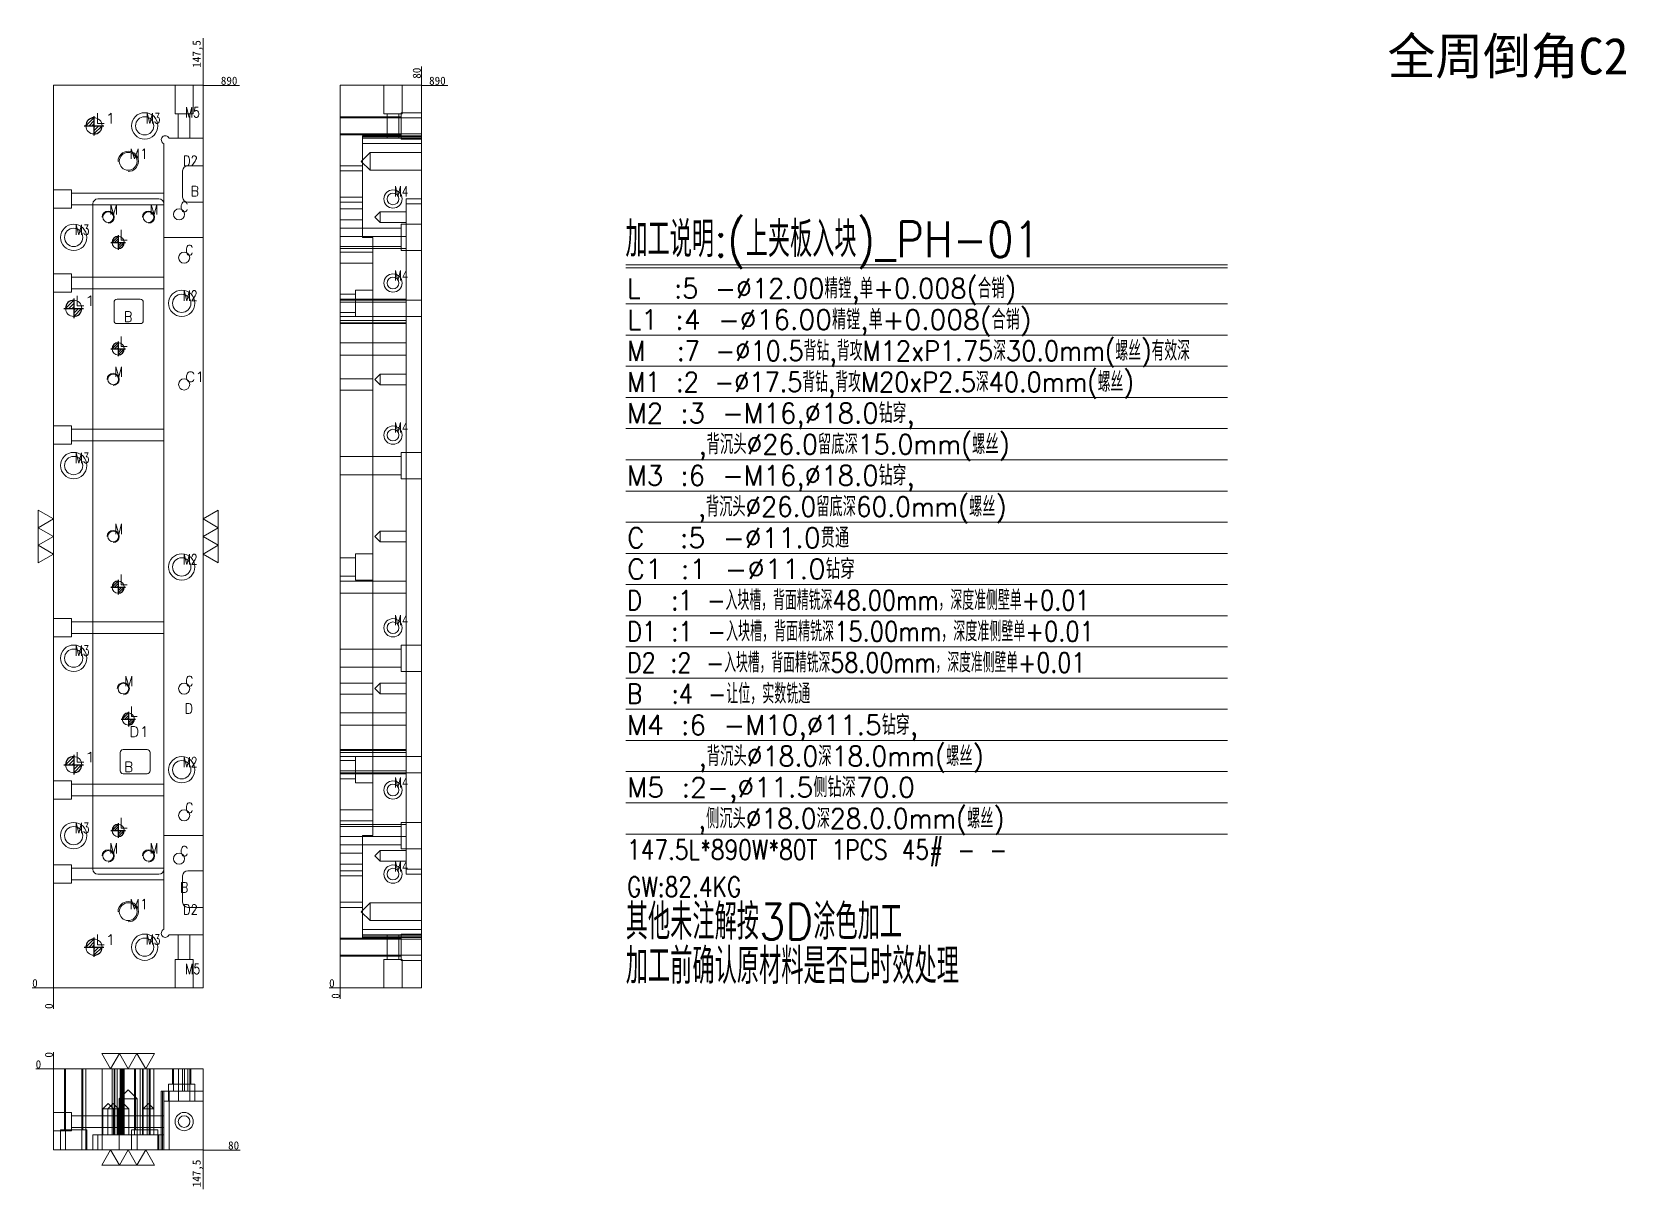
# Model space of a CAD drawing. Header units: millimetres. Extents: x 10804 to 12376, y 59972 to 61114.
import ezdxf
from ezdxf.enums import TextEntityAlignment as Align

# ---------------------------------------------------------------- set-up
doc = ezdxf.new("R2010")
doc.units = ezdxf.units.MM
doc.linetypes.add('DASHED', pattern=[0])
for name, color, linetype in [('dim', 4, 'Continuous'), ('PH', 7, 'Continuous'), ('PH_W', 1, 'Continuous')]:
    doc.layers.add(name, color=color, linetype=linetype)
doc.styles.add('_PUG_ERP', font='txt')
doc.styles.add('chinesef_fs', font='txt.shx', dxfattribs={"bigfont": 'gbcbig.shx'})
doc.dimstyles.new('_PUG_ERP', dxfattribs={"dimtxt": 8, "dimasz": 1.5, "dimexe": 0.5, "dimexo": 0.5, "dimgap": 0.5, "dimtad": 1, "dimtxsty": '_PUG_ERP', "dimblk": 'CLOSEDBLANK', "dimcen": 0, "dimclrd": 4, "dimclre": 4, "dimclrt": 3, "dimazin": 3, "dimtfac": 1, "dimtmove": 0, "dimatfit": 3, "dimldrblk": 'CLOSEDBLANK', "dimlwd": 9, "dimlwe": 9})

# ---------------------------------------------------------------- blocks, each defined once
blk = doc.blocks.new('*D735')
at = {"layer": 'Defpoints', "color": 0}
for p in [(10972.8, 61061), (10987.8, 61061), (10825.3, 60171)]:
    blk.add_point(p, dxfattribs=at)
at = {"layer": 'dim', "color": 4, "lineweight": 9}
blk.add_line((10973.3, 61061), (11008.8, 61061), dxfattribs=at)
at = {"layer": 'dim', "color": 3, "lineweight": 13, "insert": (10998.5, 61065.5), "char_height": 8, "attachment_point": 5, "style": '_PUG_ERP'}
blk.add_mtext('890', dxfattribs=at)
blk = doc.blocks.new('_ClosedBlank')
blk = doc.blocks.new('*D736')
at = {"layer": 'Defpoints', "color": 0}
for p in [(10810.3, 60171), (10825.3, 60171), (10825.3, 60171)]:
    blk.add_point(p, dxfattribs=at)
at = {"layer": 'dim', "color": 4, "lineweight": 9}
blk.add_line((10824.8, 60171), (10804.4, 60171), dxfattribs=at)
at = {"layer": 'dim', "color": 3, "lineweight": 13, "insert": (10807.1, 60175.5), "char_height": 8, "attachment_point": 5, "style": '_PUG_ERP'}
blk.add_mtext('0', dxfattribs=at)
blk = doc.blocks.new('*D737')
at = {"layer": 'Defpoints', "color": 0}
for p in [(10825.3, 60171), (10825.3, 60171), (10825.3, 60156)]:
    blk.add_point(p, dxfattribs=at)
at = {"layer": 'dim', "color": 4, "lineweight": 9}
blk.add_line((10825.3, 60170.5), (10825.3, 60150.2), dxfattribs=at)
at = {"layer": 'dim', "color": 3, "lineweight": 13, "insert": (10820.8, 60152.9), "char_height": 8, "attachment_point": 5, "rotation": 90, "style": '_PUG_ERP'}
blk.add_mtext('0', dxfattribs=at)
blk = doc.blocks.new('*D738')
at = {"layer": 'Defpoints', "color": 0}
for p in [(10972.8, 61076), (10972.8, 61061), (10825.3, 60171)]:
    blk.add_point(p, dxfattribs=at)
at = {"layer": 'dim', "color": 4, "lineweight": 9}
for p, q in [((10972.8, 61073), (10972.8, 61107.4)), ((10972.8, 61070), (10972.8, 61073)), ((10972.8, 61061.5), (10972.8, 61070))]:
    blk.add_line(p, q, dxfattribs=at)
at = {"layer": 'dim', "color": 3, "lineweight": 13, "insert": (10967.5, 61092), "char_height": 8, "attachment_point": 5, "rotation": 90, "style": '_PUG_ERP'}
blk.add_mtext('147,5', dxfattribs=at)
blk = doc.blocks.new('*D739')
at = {"layer": 'Defpoints', "color": 0}
for p in [(11188, 61061), (11193, 61061), (11108, 60171)]:
    blk.add_point(p, dxfattribs=at)
at = {"layer": 'dim', "color": 4, "lineweight": 9}
blk.add_line((11188.5, 61061), (11214.1, 61061), dxfattribs=at)
at = {"layer": 'dim', "color": 3, "lineweight": 13, "insert": (11203.8, 61065.5), "char_height": 8, "attachment_point": 5, "style": '_PUG_ERP'}
blk.add_mtext('890', dxfattribs=at)
blk = doc.blocks.new('*D740')
at = {"layer": 'Defpoints', "color": 0}
for p in [(11103, 60171), (11108, 60171), (11108, 60171)]:
    blk.add_point(p, dxfattribs=at)
at = {"layer": 'dim', "color": 4, "lineweight": 9}
blk.add_line((11107.5, 60171), (11097.2, 60171), dxfattribs=at)
at = {"layer": 'dim', "color": 3, "lineweight": 13, "insert": (11099.8, 60175.5), "char_height": 8, "attachment_point": 5, "style": '_PUG_ERP'}
blk.add_mtext('0', dxfattribs=at)
blk = doc.blocks.new('*D741')
at = {"layer": 'Defpoints', "color": 0}
for p in [(11108, 60171), (11108, 60171), (11108, 60166)]:
    blk.add_point(p, dxfattribs=at)
at = {"layer": 'dim', "color": 4, "lineweight": 9}
blk.add_line((11108, 60170.5), (11108, 60160.2), dxfattribs=at)
at = {"layer": 'dim', "color": 3, "lineweight": 13, "insert": (11103.5, 60162.9), "char_height": 8, "attachment_point": 5, "rotation": 90, "style": '_PUG_ERP'}
blk.add_mtext('0', dxfattribs=at)
blk = doc.blocks.new('*D742')
at = {"layer": 'Defpoints', "color": 0}
for p in [(11188, 61066), (11188, 61061), (11108, 60171)]:
    blk.add_point(p, dxfattribs=at)
at = {"layer": 'dim', "color": 4, "lineweight": 9}
blk.add_line((11188, 61061.5), (11188, 61079.5), dxfattribs=at)
at = {"layer": 'dim', "color": 3, "lineweight": 13, "insert": (11183.5, 61073), "char_height": 8, "attachment_point": 5, "rotation": 90, "style": '_PUG_ERP'}
blk.add_mtext('80', dxfattribs=at)
blk = doc.blocks.new('pg_hx_L0')
at = {"color": 230}
for p, q in [((-0.6, 0), (0.6, 0)), ((-0.5, -0.003), (0, 0.497)), ((-0.3, 0), (0, 0.3)), ((-0.1, 0), (0, 0.1)), ((0, 0.6), (0, -0.6)), ((0.5, 0.003), (0, -0.497)), ((0.1, 0), (0, -0.1)), ((0.3, 0), (0, -0.3))]:
    blk.add_line(p, q, dxfattribs=at)
for start, end in [(90, 180), (270, 0)]:
    blk.add_arc((0, 0), 0.5, start, end, dxfattribs=at)
blk = doc.blocks.new('pg_hx_LLL0')
blk.add_blockref('pg_hx_L0', (0, 0))
blk = doc.blocks.new('*D743')
at = {"layer": 'Defpoints', "color": 0}
for p in [(10813.7, 60091), (10825.3, 60091), (10825.3, 60091)]:
    blk.add_point(p, dxfattribs=at)
at = {"layer": 'dim', "color": 4, "lineweight": 9}
blk.add_line((10824.8, 60091), (10807.9, 60091), dxfattribs=at)
at = {"layer": 'dim', "color": 3, "lineweight": 13, "insert": (10810.5, 60095.5), "char_height": 8, "attachment_point": 5, "style": '_PUG_ERP'}
blk.add_mtext('0', dxfattribs=at)
blk = doc.blocks.new('*D744')
at = {"layer": 'Defpoints', "color": 0}
for p in [(10825.3, 60101.8), (10825.3, 60091), (10825.3, 60091)]:
    blk.add_point(p, dxfattribs=at)
at = {"layer": 'dim', "color": 4, "lineweight": 9}
blk.add_line((10825.3, 60091.5), (10825.3, 60107.6), dxfattribs=at)
at = {"layer": 'dim', "color": 3, "lineweight": 13, "insert": (10820.8, 60104.9), "char_height": 8, "attachment_point": 5, "rotation": 90, "style": '_PUG_ERP'}
blk.add_mtext('0', dxfattribs=at)
blk = doc.blocks.new('*D745')
at = {"layer": 'Defpoints', "color": 0}
for p in [(10825.3, 60091), (10972.8, 60011), (10995.9, 60011)]:
    blk.add_point(p, dxfattribs=at)
at = {"layer": 'dim', "color": 4, "lineweight": 9}
blk.add_line((10973.3, 60011), (11009.4, 60011), dxfattribs=at)
at = {"layer": 'dim', "color": 3, "lineweight": 13, "insert": (11002.9, 60015.5), "char_height": 8, "attachment_point": 5, "style": '_PUG_ERP'}
blk.add_mtext('80', dxfattribs=at)
blk = doc.blocks.new('*D746')
at = {"layer": 'Defpoints', "color": 0}
for p in [(10825.3, 60091), (10972.8, 60011), (10972.8, 60003.8)]:
    blk.add_point(p, dxfattribs=at)
at = {"layer": 'dim', "color": 4, "lineweight": 9}
blk.add_line((10972.8, 60010.5), (10972.8, 59972.4), dxfattribs=at)
at = {"layer": 'dim', "color": 3, "lineweight": 13, "insert": (10967.5, 59987.9), "char_height": 8, "attachment_point": 5, "rotation": 90, "style": '_PUG_ERP'}
blk.add_mtext('147,5', dxfattribs=at)

msp = doc.modelspace()

# ---------------------------------------------------------------- linework, layer by layer
at = {"layer": 'dim', "color": 8, "linetype": 'Continuous', "lineweight": 18}
for p, q in [((11389.634, 60883.971), (11982.438, 60883.971)), ((11389.634, 60881.046), (11982.438, 60881.046)), ((11389.634, 60845.421), (11982.438, 60845.421)), ((11389.634, 60814.671), (11982.438, 60814.671)), ((11389.634, 60783.921), (11982.438, 60783.921)), ((11389.634, 60753.171), (11982.438, 60753.171)), ((11389.634, 60722.421), (11982.438, 60722.421)), ((11389.634, 60691.671), (11982.438, 60691.671)), ((11389.634, 60660.921), (11982.438, 60660.921)), ((11389.634, 60630.171), (11982.438, 60630.171)), ((11389.634, 60599.421), (11982.438, 60599.421)), ((11389.634, 60568.671), (11982.438, 60568.671)), ((11389.634, 60537.921), (11982.438, 60537.921)), ((11389.634, 60507.171), (11982.438, 60507.171)), ((11389.634, 60476.421), (11982.438, 60476.421)), ((11389.634, 60445.671), (11982.438, 60445.671)), ((11389.634, 60414.921), (11982.438, 60414.921)), ((11389.634, 60384.171), (11982.438, 60384.171)), ((11389.634, 60353.421), (11982.438, 60353.421)), ((11389.634, 60322.671), (11982.438, 60322.671)), ((11389.634, 60322.671), (11982.438, 60322.671))]:
    msp.add_line(p, q, dxfattribs=at)
at = {"layer": 'dim', "color": 252, "linetype": 'DASHED', "lineweight": 13, "ltscale": 0.2}
msp.add_lwpolyline([(10825.26, 61061.049), (10825.26, 60171.049), (10972.76, 60171.049), (10972.76, 61061.049)], close=True, dxfattribs=at)
at = {"layer": 'dim', "lineweight": 13}
for points in [[(10810.26, 60642.03), (10825.26, 60633.37), (10810.26, 60624.71), (10825.26, 60616.049), (10810.26, 60607.389), (10825.26, 60598.729), (10810.26, 60590.069), (10810.26, 60642.03)], [(10987.76, 60590.069), (10972.76, 60598.729), (10987.76, 60607.389), (10972.76, 60616.05), (10987.76, 60624.71), (10972.76, 60633.37), (10987.76, 60642.03), (10987.76, 60590.069)], [(10924.991, 60106.049), (10916.331, 60091.049), (10907.671, 60106.049), (10899.01, 60091.049), (10890.35, 60106.049), (10881.69, 60091.049), (10873.03, 60106.049), (10924.991, 60106.049)], [(10873.03, 59996.049), (10881.69, 60011.049), (10890.35, 59996.049), (10899.01, 60011.049), (10907.671, 59996.049), (10916.331, 60011.049), (10924.991, 59996.049), (10873.03, 59996.049)]]:
    msp.add_lwpolyline(points, close=True, dxfattribs=at)
at = {"layer": 'PH', "color": 135, "linetype": 'Continuous', "lineweight": 18}
for p, q in [((10825.26, 61061.049), (10972.76, 61061.049)), ((10825.26, 60171.049), (10825.26, 61061.049)), ((10972.76, 60981.75), (10972.76, 61061.049)), ((11108.016, 60981.75), (11108.016, 61061.049)), ((11188.016, 61061.049), (11108.016, 61061.049)), ((11188.016, 61008.779), (11188.016, 61061.049)), ((11188.016, 61008.779), (11188.016, 61003.623)), ((11188.016, 60944.05), (11188.016, 61003.623)), ((11108.016, 60981.75), (11108.016, 60976.75)), ((11108.016, 60976.75), (11108.016, 60950.75)), ((10972.76, 60286.349), (10972.76, 60945.75)), ((11108.016, 60945.75), (11108.016, 60950.75)), ((11108.016, 60286.349), (11108.016, 60945.75)), ((11188.016, 60288.05), (11188.016, 60944.05)), ((11108.016, 60286.349), (11108.016, 60281.349)), ((11108.016, 60255.349), (11108.016, 60281.349)), ((11188.016, 60228.476), (11188.016, 60288.05)), ((10972.76, 60171.049), (10972.76, 60250.349)), ((11108.016, 60250.349), (11108.016, 60255.349)), ((11108.016, 60171.049), (11108.016, 60250.349)), ((11188.016, 60223.32), (11188.016, 60228.476)), ((11188.016, 60223.32), (11188.016, 60171.049)), ((10825.26, 60171.049), (10972.76, 60171.049)), ((11188.016, 60171.049), (11108.016, 60171.049)), ((10825.26, 60091.049), (10972.76, 60091.049)), ((10825.26, 60011.049), (10825.26, 60091.049)), ((10972.76, 60011.049), (10972.76, 60091.049)), ((10825.26, 60011.049), (10972.76, 60011.049))]:
    msp.add_line(p, q, dxfattribs=at)
at = {"layer": 'PH', "color": 31, "linetype": 'DASHED', "lineweight": 13, "ltscale": 0.575452}
for p, q in [((10945.16, 61061.049), (10945.16, 61033.049)), ((10963.16, 61033.049), (10963.16, 61061.049)), ((11151.016, 61061.049), (11151.016, 61033.049)), ((11169.016, 61033.049), (11169.016, 61061.049)), ((10963.16, 61033.049), (10945.16, 61033.049)), ((10948.407, 61033.049), (10948.407, 61008.779)), ((10959.914, 61008.779), (10959.914, 61033.049)), ((11168.016, 61030.053), (11108.016, 61030.053)), ((11151.016, 61033.049), (11160.016, 61033.049)), ((11154.263, 61033.049), (11154.263, 61008.779)), ((11160.016, 61033.049), (11169.016, 61033.049)), ((11165.77, 61008.779), (11165.77, 61033.049)), ((11188.016, 61034.049), (11168.016, 61034.049)), ((11168.016, 61034.049), (11168.016, 61021.049)), ((11168.016, 61021.049), (11168.016, 61008.049)), ((11108.016, 61012.046), (11168.016, 61012.046)), ((11168.016, 61008.049), (11188.016, 61008.049)), ((10843.26, 60957.979), (10825.26, 60957.979)), ((10843.26, 60939.979), (10843.26, 60957.979)), ((10934.16, 60954.732), (10843.26, 60954.732)), ((10843.26, 60943.225), (10934.16, 60943.225)), ((10825.26, 60939.979), (10843.26, 60939.979)), ((11168.016, 60920.053), (11108.016, 60920.053)), ((11188.016, 60924.05), (11168.016, 60924.05)), ((11168.016, 60924.05), (11168.016, 60898.05)), ((11108.016, 60902.046), (11168.016, 60902.046)), ((11168.016, 60898.05), (11188.016, 60898.05)), ((10843.26, 60875.05), (10825.26, 60875.05)), ((10843.26, 60857.05), (10843.26, 60875.05)), ((10934.16, 60871.803), (10843.26, 60871.803)), ((10825.26, 60857.05), (10843.26, 60857.05)), ((10843.26, 60860.296), (10934.16, 60860.296)), ((11123.016, 60855.053), (11108.016, 60855.053)), ((11108.016, 60850.049), (11173.016, 60850.049)), ((11140.016, 60859.05), (11123.016, 60859.05)), ((11123.016, 60859.05), (11123.016, 60833.05)), ((11108.016, 60837.046), (11123.016, 60837.046)), ((11123.016, 60833.05), (11140.016, 60833.05)), ((11108.016, 60826.049), (11173.016, 60826.049)), ((11140.016, 60771.549), (11108.016, 60771.549)), ((11108.016, 60760.549), (11140.016, 60760.549)), ((10843.26, 60725.05), (10825.26, 60725.05)), ((10843.26, 60707.05), (10843.26, 60725.05)), ((10934.16, 60721.803), (10843.26, 60721.803)), ((10825.26, 60707.05), (10843.26, 60707.05)), ((10843.26, 60710.296), (10934.16, 60710.296)), ((11168.016, 60695.053), (11108.016, 60695.053)), ((11188.016, 60699.05), (11168.016, 60699.05)), ((11168.016, 60699.05), (11168.016, 60673.05)), ((11108.016, 60677.046), (11168.016, 60677.046)), ((11168.016, 60673.05), (11188.016, 60673.05)), ((11123.016, 60595.053), (11108.016, 60595.053)), ((11140.016, 60599.05), (11123.016, 60599.05)), ((11123.016, 60599.05), (11123.016, 60573.05)), ((11108.016, 60577.046), (11123.016, 60577.046)), ((11123.016, 60573.05), (11140.016, 60573.05)), ((10843.26, 60535.049), (10825.26, 60535.049)), ((10843.26, 60517.049), (10843.26, 60535.049)), ((10825.26, 60517.049), (10843.26, 60517.049)), ((10934.16, 60531.803), (10843.26, 60531.803)), ((10843.26, 60520.296), (10934.16, 60520.296)), ((11168.016, 60505.053), (11108.016, 60505.053)), ((11188.016, 60509.049), (11168.016, 60509.049)), ((11168.016, 60509.049), (11168.016, 60483.049)), ((11108.016, 60487.046), (11168.016, 60487.046)), ((11168.016, 60483.049), (11188.016, 60483.049)), ((11108.016, 60406.049), (11173.016, 60406.049)), ((11123.016, 60395.053), (11108.016, 60395.053)), ((11140.016, 60399.05), (11123.016, 60399.05)), ((11123.016, 60399.05), (11123.016, 60373.05)), ((10843.26, 60375.049), (10825.26, 60375.049)), ((10843.26, 60357.049), (10843.26, 60375.049)), ((11108.016, 60382.049), (11173.016, 60382.049)), ((11108.016, 60377.046), (11123.016, 60377.046)), ((10934.16, 60371.803), (10843.26, 60371.803)), ((10843.26, 60360.296), (10934.16, 60360.296)), ((11123.016, 60373.05), (11140.016, 60373.05)), ((10825.26, 60357.049), (10843.26, 60357.049)), ((11168.016, 60330.053), (11108.016, 60330.053)), ((11188.016, 60334.049), (11168.016, 60334.049)), ((11168.016, 60334.049), (11168.016, 60308.049)), ((11108.016, 60312.046), (11168.016, 60312.046)), ((11168.016, 60308.049), (11188.016, 60308.049)), ((10843.26, 60292.12), (10825.26, 60292.12)), ((10843.26, 60274.12), (10843.26, 60292.12)), ((10934.16, 60288.873), (10843.26, 60288.873)), ((10825.26, 60274.12), (10843.26, 60274.12)), ((10843.26, 60277.366), (10934.16, 60277.366)), ((10948.407, 60223.32), (10948.407, 60199.049)), ((10959.914, 60199.049), (10959.914, 60223.32)), ((11168.016, 60220.053), (11108.016, 60220.053)), ((11154.263, 60223.32), (11154.263, 60199.049)), ((11165.77, 60199.049), (11165.77, 60223.32)), ((11188.016, 60224.049), (11168.016, 60224.049)), ((11168.016, 60224.049), (11168.016, 60211.049)), ((11108.016, 60202.046), (11168.016, 60202.046)), ((11168.016, 60211.049), (11168.016, 60198.049)), ((10945.16, 60199.049), (10945.16, 60171.049)), ((10963.16, 60199.049), (10945.16, 60199.049)), ((10963.16, 60171.049), (10963.16, 60199.049)), ((11151.016, 60199.049), (11151.016, 60171.049)), ((11160.016, 60199.049), (11151.016, 60199.049)), ((11169.016, 60199.049), (11160.016, 60199.049)), ((11168.016, 60198.049), (11188.016, 60198.049)), ((11169.016, 60171.049), (11169.016, 60199.049)), ((10836.257, 60091.049), (10836.257, 60031.049)), ((10854.264, 60031.049), (10854.264, 60091.049)), ((10885.04, 60091.049), (10885.04, 60026.049)), ((10891.04, 60091.049), (10891.04, 60026.049)), ((10906.257, 60091.049), (10906.257, 60031.049)), ((10913.918, 60091.049), (10913.918, 60026.049)), ((10920.557, 60091.049), (10920.557, 60026.049)), ((10924.264, 60031.049), (10924.264, 60091.049)), ((10942.757, 60091.049), (10942.757, 60076.049)), ((10952.66, 60069.049), (10952.66, 60091.049)), ((10960.764, 60076.049), (10960.764, 60091.049)), ((10938.76, 60076.049), (10938.76, 60059.049)), ((10938.76, 60076.049), (10964.76, 60076.049)), ((10964.76, 60059.049), (10964.76, 60076.049)), ((10843.26, 60048.049), (10825.26, 60048.049)), ((10843.26, 60039.049), (10843.26, 60048.049)), ((10825.26, 60030.049), (10843.26, 60030.049)), ((10832.26, 60031.049), (10832.26, 60011.049)), ((10832.26, 60031.049), (10858.26, 60031.049)), ((10934.16, 60044.803), (10843.26, 60044.803)), ((10843.26, 60030.049), (10843.26, 60039.049)), ((10843.26, 60033.296), (10934.16, 60033.296)), ((10858.26, 60011.049), (10858.26, 60031.049)), ((10902.26, 60031.049), (10902.26, 60011.049)), ((10928.26, 60031.049), (10902.26, 60031.049)), ((10928.26, 60011.049), (10928.26, 60031.049))]:
    msp.add_line(p, q, dxfattribs=at)
at = {"layer": 'PH', "color": 2, "linetype": 'DASHED', "lineweight": 13, "ltscale": 0.575452}
for p, q in [((10934.16, 61003.623), (10934.16, 60911.049)), ((10972.76, 61008.779), (10939.316, 61008.779)), ((11188.016, 61011.365), (11130.016, 61011.365)), ((11130.016, 61008.779), (11130.016, 61011.365)), ((10864.16, 60944.05), (10864.16, 60288.05)), ((10929.16, 60949.05), (10869.16, 60949.05)), ((11173.016, 60949.05), (11173.016, 60944.05)), ((11173.016, 60949.05), (11188.016, 60949.05)), ((10934.16, 60321.049), (10934.16, 60911.049)), ((10972.76, 60911.049), (10934.16, 60911.049)), ((10934.16, 60228.476), (10934.16, 60321.049)), ((10934.16, 60321.049), (10972.76, 60321.049)), ((10869.16, 60283.05), (10929.16, 60283.05)), ((11173.016, 60283.05), (11173.016, 60288.05)), ((11173.016, 60283.05), (11188.016, 60283.05)), ((10939.316, 60223.32), (10972.76, 60223.32)), ((11130.016, 60223.32), (11130.016, 60220.734)), ((11130.016, 60220.734), (11188.016, 60220.734)), ((10931.575, 60069.049), (10931.575, 60011.049)), ((10931.575, 60069.049), (10932.746, 60069.049)), ((10939.316, 60069.049), (10932.746, 60069.049)), ((10934.16, 60069.049), (10934.16, 60011.049)), ((10939.316, 60069.049), (10939.316, 60011.049)), ((10939.316, 60069.049), (10972.76, 60069.049)), ((10972.76, 60059.049), (10934.16, 60059.049)), ((10864.16, 60026.049), (10869.16, 60026.049)), ((10864.16, 60026.049), (10864.16, 60011.049)), ((10869.16, 60026.049), (10929.16, 60026.049)), ((10929.16, 60026.049), (10934.16, 60026.049))]:
    msp.add_line(p, q, dxfattribs=at)
at = {"layer": 'PH', "color": 155, "linetype": 'DASHED', "lineweight": 13, "ltscale": 0.575452}
for p, q in [((11130.016, 61010.193), (11188.016, 61010.193)), ((11108.016, 60849.171), (11173.016, 60849.171)), ((11108.016, 60847.049), (11173.016, 60847.049)), ((11108.016, 60829.049), (11173.016, 60829.049)), ((11108.016, 60826.928), (11173.016, 60826.928)), ((11108.016, 60405.171), (11173.016, 60405.171)), ((11108.016, 60403.049), (11173.016, 60403.049)), ((11108.016, 60385.049), (11173.016, 60385.049)), ((11108.016, 60382.928), (11173.016, 60382.928)), ((11130.016, 60221.906), (11188.016, 60221.906)), ((10885.919, 60091.049), (10885.919, 60026.049)), ((10888.04, 60091.049), (10888.04, 60026.049)), ((10891.919, 60091.049), (10891.919, 60026.049)), ((10894.04, 60091.049), (10894.04, 60026.049)), ((10910.918, 60091.049), (10910.918, 60026.049)), ((10913.039, 60091.049), (10913.039, 60026.049)), ((10917.557, 60091.049), (10917.557, 60026.049)), ((10919.679, 60091.049), (10919.679, 60026.049)), ((10957.66, 60069.049), (10957.66, 60091.049)), ((10932.746, 60069.049), (10932.746, 60011.049)), ((10869.16, 60026.049), (10869.16, 60011.049)), ((10929.16, 60026.049), (10929.16, 60011.049))]:
    msp.add_line(p, q, dxfattribs=at)
at = {"layer": 'PH', "color": 2, "linetype": 'Continuous', "lineweight": 18}
for p, q in [((11130.016, 60981.75), (11130.016, 61008.779)), ((11130.016, 61008.779), (11188.016, 61008.779)), ((11130.016, 61003.623), (11188.016, 61003.623)), ((11130.016, 60981.75), (11130.016, 60976.75)), ((11130.016, 60976.75), (11130.016, 60950.75)), ((11130.016, 60945.75), (11130.016, 60950.75)), ((11130.016, 60911.049), (11130.016, 60945.75)), ((11173.016, 60944.05), (11188.016, 60944.05)), ((11173.016, 60288.05), (11173.016, 60944.05)), ((11140.016, 60911.049), (11130.016, 60911.049)), ((11140.016, 60321.049), (11140.016, 60911.049)), ((11130.016, 60286.349), (11130.016, 60321.049)), ((11140.016, 60321.049), (11130.016, 60321.049)), ((11130.016, 60281.349), (11130.016, 60286.349)), ((11130.016, 60255.349), (11130.016, 60281.349)), ((11173.016, 60288.05), (11188.016, 60288.05)), ((11130.016, 60250.349), (11130.016, 60255.349)), ((11130.016, 60250.349), (11130.016, 60223.32)), ((11130.016, 60228.476), (11188.016, 60228.476)), ((11188.016, 60223.32), (11130.016, 60223.32))]:
    msp.add_line(p, q, dxfattribs=at)
at = {"layer": 'PH', "color": 5, "linetype": 'DASHED', "lineweight": 13, "ltscale": 0.575452}
for p, q in [((11137.436, 60994.802), (11128.683, 60986.049)), ((11188.016, 60994.802), (11137.436, 60994.802)), ((11137.436, 60994.802), (11137.436, 60986.049)), ((11128.683, 60986.049), (11137.436, 60977.296)), ((11137.436, 60986.049), (11137.436, 60977.296)), ((11137.436, 60977.296), (11188.016, 60977.296)), ((11147.436, 60936.303), (11142.183, 60931.05)), ((11142.183, 60931.05), (11147.436, 60925.797)), ((11173.016, 60936.303), (11147.436, 60936.303)), ((11147.436, 60936.303), (11147.436, 60925.797)), ((11147.436, 60925.797), (11173.016, 60925.797)), ((11147.436, 60776.303), (11142.183, 60771.05)), ((11142.183, 60771.05), (11147.436, 60765.797)), ((11173.016, 60776.303), (11147.436, 60776.303)), ((11147.436, 60776.303), (11147.436, 60765.797)), ((11147.436, 60765.797), (11173.016, 60765.797)), ((11147.436, 60621.303), (11142.183, 60616.05)), ((11142.183, 60616.05), (11147.436, 60610.797)), ((11173.016, 60621.303), (11147.436, 60621.303)), ((11147.436, 60621.303), (11147.436, 60610.797)), ((11147.436, 60610.797), (11173.016, 60610.797)), ((11147.436, 60471.303), (11142.183, 60466.05)), ((11173.016, 60471.303), (11147.436, 60471.303)), ((11147.436, 60471.303), (11147.436, 60460.797)), ((11142.183, 60466.05), (11147.436, 60460.797)), ((11147.436, 60460.797), (11173.016, 60460.797)), ((11147.436, 60306.303), (11142.183, 60301.05)), ((11142.183, 60301.05), (11147.436, 60295.797)), ((11173.016, 60306.303), (11147.436, 60306.303)), ((11147.436, 60306.303), (11147.436, 60295.797)), ((11147.436, 60295.797), (11173.016, 60295.797)), ((11137.436, 60254.802), (11128.683, 60246.049)), ((11188.016, 60254.802), (11137.436, 60254.802)), ((11137.436, 60254.802), (11137.436, 60246.049)), ((11128.683, 60246.049), (11137.436, 60237.296)), ((11137.436, 60246.049), (11137.436, 60237.296)), ((11137.436, 60237.296), (11188.016, 60237.296)), ((10899.01, 60070.382), (10890.257, 60061.629)), ((10890.257, 60061.629), (10890.257, 60011.049)), ((10907.763, 60061.629), (10890.257, 60061.629)), ((10907.763, 60061.629), (10899.01, 60070.382)), ((10907.763, 60011.049), (10907.763, 60061.629)), ((10879.26, 60056.882), (10874.007, 60051.629)), ((10874.007, 60051.629), (10874.007, 60026.049)), ((10874.007, 60051.629), (10884.513, 60051.629)), ((10884.26, 60056.882), (10879.007, 60051.629)), ((10879.007, 60051.629), (10879.007, 60026.049)), ((10884.513, 60051.629), (10879.26, 60056.882)), ((10889.513, 60051.629), (10884.26, 60056.882)), ((10884.513, 60026.049), (10884.513, 60051.629)), ((10884.513, 60051.629), (10889.007, 60051.629)), ((10894.26, 60056.882), (10889.007, 60051.629)), ((10889.007, 60051.629), (10889.007, 60026.049)), ((10889.007, 60051.629), (10899.513, 60051.629)), ((10889.513, 60026.049), (10889.513, 60051.629)), ((10899.513, 60051.629), (10894.26, 60056.882)), ((10899.513, 60026.049), (10899.513, 60051.629)), ((10919.06, 60056.882), (10913.807, 60051.629)), ((10913.807, 60051.629), (10913.807, 60026.049)), ((10913.807, 60051.629), (10924.313, 60051.629)), ((10924.313, 60051.629), (10919.06, 60056.882)), ((10924.313, 60026.049), (10924.313, 60051.629))]:
    msp.add_line(p, q, dxfattribs=at)
at = {"layer": 'PH', "color": 31, "linetype": 'Continuous', "lineweight": 18}
for p, q in [((10952.66, 60976.75), (10952.66, 60950.75)), ((10972.76, 60981.75), (10957.66, 60981.75)), ((11108.016, 60981.75), (11130.016, 60981.75)), ((10972.76, 60945.75), (10957.66, 60945.75)), ((11130.016, 60945.75), (11108.016, 60945.75)), ((10885.04, 60829.049), (10885.04, 60847.049)), ((10888.04, 60850.049), (10910.918, 60850.049)), ((10913.918, 60847.049), (10913.918, 60829.049)), ((10910.918, 60826.049), (10888.04, 60826.049)), ((10891.04, 60385.049), (10891.04, 60403.049)), ((10917.557, 60406.049), (10894.04, 60406.049)), ((10920.557, 60385.049), (10920.557, 60403.049)), ((10917.557, 60382.049), (10894.04, 60382.049)), ((10952.66, 60255.349), (10952.66, 60281.349)), ((10957.66, 60286.349), (10972.76, 60286.349)), ((11130.016, 60286.349), (11108.016, 60286.349)), ((10972.76, 60250.349), (10957.66, 60250.349)), ((11130.016, 60250.349), (11108.016, 60250.349))]:
    msp.add_line(p, q, dxfattribs=at)
at = {"layer": 'PH', "color": 155, "linetype": 'Continuous', "lineweight": 18}
for p, q in [((11130.016, 60976.75), (11108.016, 60976.75)), ((11130.016, 60950.75), (11108.016, 60950.75)), ((11130.016, 60281.349), (11108.016, 60281.349)), ((11130.016, 60255.349), (11108.016, 60255.349))]:
    msp.add_line(p, q, dxfattribs=at)
at = {"layer": 'PH', "color": 135, "linetype": 'DASHED', "lineweight": 13, "ltscale": 0.575452}
for p, q in [((11130.016, 60939.279), (11108.016, 60939.279)), ((11108.016, 60928.279), (11130.016, 60928.279)), ((11140.016, 60896.549), (11108.016, 60896.549)), ((11108.016, 60885.549), (11140.016, 60885.549)), ((11140.016, 60471.549), (11108.016, 60471.549)), ((11108.016, 60460.549), (11140.016, 60460.549)), ((11140.016, 60346.549), (11108.016, 60346.549)), ((11108.016, 60335.549), (11140.016, 60335.549)), ((11130.016, 60303.819), (11108.016, 60303.819)), ((11108.016, 60292.819), (11130.016, 60292.819)), ((10943.66, 60091.049), (10943.66, 60069.049)), ((10948.66, 60091.049), (10948.66, 60059.049)), ((10954.66, 60069.049), (10954.66, 60091.049)), ((10959.66, 60059.049), (10959.66, 60091.049))]:
    msp.add_line(p, q, dxfattribs=at)
at = {"layer": 'PH', "color": 30, "linetype": 'DASHED', "lineweight": 13, "ltscale": 0.575452}
for centre, radius in [((10915.26, 61021.049), 13), ((10899.01, 60986.049), 8.753), ((11160.016, 60948.979), 9), ((10879.26, 60931.05), 5.253), ((10919.06, 60931.05), 5.253), ((10845.26, 60911.05), 13), ((11160.016, 60866.05), 9), ((10951.76, 60846.05), 13), ((10884.26, 60771.05), 5.253), ((11160.016, 60716.05), 9), ((10845.26, 60686.05), 13), ((10884.26, 60616.05), 5.253), ((10951.76, 60586.05), 13), ((11160.016, 60526.049), 9), ((10845.26, 60496.049), 13), ((10894.26, 60466.05), 5.253), ((10951.76, 60386.05), 13), ((11160.016, 60366.049), 9), ((10845.26, 60321.049), 13), ((10879.26, 60301.05), 5.253), ((10919.06, 60301.05), 5.253), ((11160.016, 60283.12), 9), ((10899.01, 60246.049), 8.753), ((10915.26, 60211.049), 13)]:
    msp.add_circle(centre, radius, dxfattribs=at)
at = {"layer": 'PH', "color": 42, "linetype": 'Continuous', "lineweight": 18}
for centre, radius in [((10915.26, 61021.049), 9.004), ((11160.016, 60948.979), 5.753), ((10949.16, 60933.779), 5.5), ((10845.26, 60911.05), 9.004), ((10954.16, 60891.049), 5.5), ((11160.016, 60866.05), 5.753), ((10951.76, 60846.05), 9.004), ((10954.16, 60766.049), 5.5), ((11160.016, 60716.05), 5.753), ((10845.26, 60686.05), 9.004), ((10951.76, 60586.05), 9.004), ((11160.016, 60526.049), 5.753), ((10845.26, 60496.049), 9.004), ((10954.16, 60466.049), 5.5), ((10951.76, 60386.05), 9.004), ((11160.016, 60366.049), 5.753), ((10954.16, 60341.049), 5.5), ((10845.26, 60321.049), 9.004), ((10949.16, 60298.319), 5.5), ((11160.016, 60283.12), 5.753), ((10915.26, 60211.049), 9.004), ((10954.16, 60039.049), 9), ((10954.16, 60039.049), 5.753)]:
    msp.add_circle(centre, radius, dxfattribs=at)
at = {"layer": 'PH', "color": 2, "linetype": 'DASHED', "lineweight": 13, "ltscale": 0.575452}
for centre, radius, start, end in [((10935.575, 61007.365), 4, 135, 249.295189), ((10935.575, 61007.365), 4, 20.704811, 135), ((10869.16, 60944.05), 5, 90, 180), ((10929.16, 60944.05), 5, 0, 90), ((10869.16, 60288.05), 5, 180, 270), ((10929.16, 60288.05), 5, 270, 0), ((10935.575, 60224.734), 4, 110.704811, 225), ((10935.575, 60224.734), 4, 225, 339.295189)]:
    msp.add_arc(centre, radius, start, end, dxfattribs=at)
at = {"layer": 'PH', "color": 30, "linetype": 'DASHED', "lineweight": 13, "ltscale": 0.575452}
for centre, radius in [((10899.01, 60986.049), 10), ((10879.26, 60931.05), 6), ((10919.06, 60931.05), 6), ((10884.26, 60771.05), 6), ((10884.26, 60616.05), 6), ((10894.26, 60466.05), 6), ((10879.26, 60301.05), 6), ((10919.06, 60301.05), 6), ((10899.01, 60246.049), 10)]:
    msp.add_arc(centre, radius, 270, 180, dxfattribs=at)
at = {"layer": 'PH', "color": 31, "linetype": 'Continuous', "lineweight": 18}
for centre, radius, start, end in [((10957.66, 60976.75), 5, 90, 180), ((10957.66, 60950.75), 5, 180, 270), ((10888.04, 60847.049), 3, 135, 180), ((10888.04, 60847.049), 3, 90, 135), ((10910.918, 60847.049), 3, 45, 90), ((10910.918, 60847.049), 3, 0, 45), ((10888.04, 60829.049), 3, 180, 225), ((10888.04, 60829.049), 3, 225, 270), ((10910.918, 60829.049), 3, 270, 315), ((10910.918, 60829.049), 3, 315, 0), ((10894.04, 60403.049), 3, 135, 180), ((10894.04, 60403.049), 3, 90, 135), ((10917.557, 60403.049), 3, 45, 90), ((10917.557, 60403.049), 3, 0, 45), ((10894.04, 60385.049), 3, 180, 225), ((10894.04, 60385.049), 3, 225, 270), ((10917.557, 60385.049), 3, 270, 315), ((10917.557, 60385.049), 3, 315, 0), ((10957.66, 60281.349), 5, 90, 180), ((10957.66, 60255.349), 5, 180, 270)]:
    msp.add_arc(centre, radius, start, end, dxfattribs=at)
at = {"layer": 'PH_W', "color": 1, "linetype": 'DASHED', "lineweight": 13, "ltscale": 0.575452}
for p, q in [((11188.016, 61029.05), (11108.016, 61029.05)), ((11108.016, 61013.049), (11188.016, 61013.049)), ((11173.016, 60912.05), (11108.016, 60912.05)), ((11108.016, 60900.049), (11173.016, 60900.049)), ((11188.016, 60849.05), (11108.016, 60849.05)), ((11108.016, 60833.05), (11123.017, 60833.05)), ((11140.016, 60833.05), (11188.016, 60833.05)), ((11173.016, 60807.05), (11108.016, 60807.05)), ((11108.016, 60795.049), (11173.016, 60795.049)), ((11173.016, 60572.05), (11108.016, 60572.05)), ((11108.016, 60560.049), (11173.016, 60560.049)), ((11173.016, 60442.05), (11108.016, 60442.05)), ((11108.016, 60430.049), (11173.016, 60430.049)), ((11123.017, 60399.05), (11108.016, 60399.05)), ((11188.016, 60399.05), (11140.016, 60399.05)), ((11108.016, 60383.049), (11188.016, 60383.049)), ((11173.016, 60332.05), (11108.016, 60332.05)), ((11108.016, 60320.049), (11173.016, 60320.049)), ((11188.016, 60219.05), (11108.016, 60219.05)), ((11108.016, 60203.049), (11188.016, 60203.049)), ((10837.26, 60091.049), (10837.26, 60011.049)), ((10853.261, 60011.049), (10853.261, 60091.049)), ((10857.26, 60091.049), (10857.26, 60011.049)), ((10873.261, 60011.049), (10873.261, 60091.049)), ((10883.16, 60091.049), (10883.16, 60026.049)), ((10893.16, 60091.049), (10893.16, 60026.049)), ((10895.161, 60026.049), (10895.161, 60091.049)), ((10905.161, 60026.049), (10905.161, 60091.049))]:
    msp.add_line(p, q, dxfattribs=at)
at = {"layer": 'PH_W', "color": 1, "linetype": 'Continuous', "lineweight": 18}
for centre, radius in [((10865.26, 61021.049), 8), ((10889.16, 60906.05), 6), ((10845.26, 60841.05), 8), ((10889.16, 60801.05), 6), ((10889.16, 60566.05), 6), ((10899.16, 60436.05), 6), ((10845.26, 60391.049), 8), ((10889.16, 60326.05), 6), ((10865.26, 60211.049), 8)]:
    msp.add_circle(centre, radius, dxfattribs=at)

# ---------------------------------------------------------------- block references
at = {"layer": 'PH', "lineweight": 13, "ltscale": 0.575452}
for p, xscale, yscale, zscale in [((10865.26, 61021.049), 16, 16, 16), ((10889.16, 60906.05), 12, 12, 12), ((10845.26, 60841.05), 16, 16, 16), ((10889.16, 60801.05), 12, 12, 12), ((10889.16, 60566.05), 12, 12, 12), ((10899.16, 60436.05), 12, 12, 12), ((10845.26, 60391.049), 16, 16, 16), ((10889.16, 60326.05), 12, 12, 12), ((10865.26, 60211.049), 16, 16, 16)]:
    msp.add_blockref('pg_hx_LLL0', p, dxfattribs=dict(at, xscale=xscale, yscale=yscale, zscale=zscale))

# ---------------------------------------------------------------- texts
at = {"layer": 'dim'}
msp.add_text('全周倒角C2', height=36.1953, dxfattribs=at).set_placement((12259.141, 61090.57), align=Align.MIDDLE)
at = {"layer": 'dim', "color": 4, "lineweight": 13, "style": 'chinesef_fs'}
for s, height, width, p in [('M5', 10, 0.7599, (10955.273, 61029.397)), ('L1', 10, 1.3125, (10866.353, 61023.492)), ('M3', 10, 0.7599, (10916.453, 61023.542)), ('M1', 10, 0.9957, (10900.143, 60988.512)), ('D2', 10, 0.825, (10953.1, 60981.626)), ('B', 10, 0.9609, (10960.351, 60951.623)), ('M4', 10, 0.7404, (11161.129, 60951.432)), ('M', 10, 0.8408, (10880.313, 60933.472)), ('M', 10, 0.8408, (10920.113, 60933.472)), ('C', 10, 0.8969, (10950.203, 60936.197)), ('加工说明:(上夹板入块)_PH-01', 35.1, 0.8643, (11389.152, 60891.608)), ('M3', 10, 0.7599, (10846.453, 60913.542)), ('L', 10, 1.1211, (10890.213, 60908.472)), ('C', 10, 0.8969, (10955.203, 60893.467)), ('M4', 10, 0.7404, (11161.129, 60868.502)), ('L1', 10, 1.3125, (10846.353, 60843.492)), ('M2', 10, 0.7599, (10952.953, 60848.542)), ('B', 10, 0.9609, (10894.62, 60827.842)), ('L', 10, 1.1211, (10890.213, 60803.472)), ('M  :7 -%%c10.5背钻,背攻M12xP1.75深30.0mm(螺丝)有效深', 19.5, 0.8968, (11390.667, 60789.464)), ('M', 10, 0.8408, (10885.313, 60773.472)), ('C1', 10, 1.1106, (10955.203, 60768.466)), ('M1 :2 -%%c17.5背钻,背攻M20xP2.5深40.0mm(螺丝)', 19.5, 0.8933, (11390.667, 60758.714)), ('M2 :3 -M16,%%c18.0钻穿,', 19.5, 0.9717, (11390.667, 60727.964)), ('M4', 10, 0.7404, (11161.129, 60718.502)), ('    ,背沉头%%c26.0留底深15.0mm(螺丝)', 19.5, 0.9351, (11390.667, 60697.214)), ('M3', 10, 0.7599, (10846.453, 60688.542)), ('M3 :6 -M16,%%c18.0钻穿,', 19.5, 0.9717, (11390.667, 60666.464)), ('    ,背沉头%%c26.0留底深60.0mm(螺丝)', 19.5, 0.9271, (11390.667, 60635.714)), ('M', 10, 0.8408, (10885.313, 60618.472)), ('C  :5 -%%c11.0贯通', 19.5, 0.9962, (11390.667, 60604.964)), ('M2', 10, 0.7599, (10952.953, 60588.542)), ('C1 :1 -%%c11.0钻穿', 19.5, 1.0251, (11390.667, 60574.214)), ('L', 10, 1.1211, (10890.213, 60568.472)), ('D  :1 -入块槽，背面精铣深48.00mm，深度准侧壁单+0.01', 19.5, 0.8339, (11390.667, 60543.464)), ('M4', 10, 0.7404, (11161.129, 60528.502)), ('D1 :1 -入块槽，背面精铣深15.00mm，深度准侧壁单+0.01', 19.5, 0.8429, (11390.667, 60512.714)), ('M3', 10, 0.7599, (10846.453, 60498.542)), ('D2 :2 -入块槽，背面精铣深58.00mm，深度准侧壁单+0.01', 19.5, 0.8275, (11390.667, 60481.964)), ('M', 10, 0.8408, (10895.313, 60468.472)), ('C', 10, 0.8969, (10955.203, 60468.466)), ('B  :4 -让位，实数铣通', 19.5, 0.8407, (11390.667, 60451.214)), ('L', 10, 1.1211, (10900.213, 60438.472)), ('D', 10, 0.9609, (10954.393, 60441.412)), ('M4 :6 -M10,%%c11.5钻穿,', 19.5, 0.9834, (11390.667, 60420.464)), ('D1', 10, 1.1106, (10900.093, 60418.612)), ('    ,背沉头%%c18.0深18.0mm(螺丝)', 19.5, 0.9367, (11390.667, 60389.714)), ('L1', 10, 1.3125, (10846.353, 60393.492)), ('B', 10, 0.9609, (10895.148, 60383.842)), ('M2', 10, 0.7599, (10952.953, 60388.542)), ('M4', 10, 0.7404, (11161.129, 60368.502)), ('M5 :2-,%%c11.5侧钻深70.0', 19.5, 0.9954, (11390.667, 60358.964)), ('C', 10, 0.8969, (10955.203, 60343.467)), ('    ,侧沉头%%c18.0深28.0.0mm(螺丝)', 19.5, 0.929, (11390.667, 60328.214)), ('M3', 10, 0.7599, (10846.453, 60323.542)), ('L', 10, 1.1211, (10890.213, 60328.472)), ('M', 10, 0.8408, (10880.313, 60303.472)), ('M', 10, 0.8408, (10920.113, 60303.472)), ('147.5L*890W*80T 1PCS 45# - - ', 19.5, 0.8048, (11390.667, 60297.464)), ('C', 10, 0.8969, (10950.203, 60300.737)), ('M4', 10, 0.7404, (11161.129, 60285.572)), ('B', 10, 0.9609, (10949.821, 60264.997)), ('GW:82.4KG ', 19.5, 0.8074, (11390.667, 60260.864)), ('M1', 10, 0.9957, (10900.143, 60248.512)), ('D2', 10, 0.825, (10953.1, 60243.16)), ('L1', 10, 1.3125, (10866.353, 60213.492)), ('M3', 10, 0.7599, (10916.453, 60213.542)), ('M5', 10, 0.7804, (10955.273, 60184.572))]:
    msp.add_text(s, height=height, dxfattribs=dict(at, width=width)).set_placement(p)
at = {"layer": 'dim', "color": 1, "lineweight": 13, "style": 'chinesef_fs'}
for s, width, p in [('L  :5 -%%c12.00精镗,单+0.008(合销)', 0.9493, (11390.667, 60850.964)), ('L1 :4 -%%c16.00精镗,单+0.008(合销)', 0.9886, (11390.667, 60820.214))]:
    msp.add_text(s, height=19.5, dxfattribs=dict(at, width=width)).set_placement(p)
at = {"layer": 'dim', "color": 21, "lineweight": 13, "style": 'chinesef_fs', "width": 0.8663}
for s, p in [('其他未注解按3D涂色加工', (11389.482, 60218.558)), ('加工前确认原材料是否已时效处理', (11389.482, 60174.838))]:
    msp.add_text(s, height=35.1, dxfattribs=at).set_placement(p)

# ---------------------------------------------------------------- dimensions: what is measured, and where the dimension line sits
at = {"layer": 'dim', "lineweight": 13}
for feature_location, offset, dtype, origin, picture, middle in [((10972.76, 61061.049), (0, 15), 1, (10825.26, 60171.049), '*D738', (10967.499, 61091.978)), ((10972.76, 61061.049), (15, 0), 0, (10825.26, 60171.049), '*D735', (10998.546, 61065.549)), ((11188.016, 61061.049), (0, 5), 1, (11108.016, 60171.049), '*D742', (11183.516, 61073.026)), ((11188.016, 61061.049), (5, 0), 0, (11108.016, 60171.049), '*D739', (11203.802, 61065.549)), ((10825.260428336, 60171.049413209), (-15, 0), 0, (10825.260428336, 60171.049413209), '*D736', (10807.093761669, 60175.549413209)), ((10825.260428336, 60171.049413209), (0, -15), 1, (10825.260428336, 60171.049413209), '*D737', (10820.760428336, 60152.882746543)), ((11108.016104893, 60171.049413209), (-5, 0), 0, (11108.016104893, 60171.049413209), '*D740', (11099.849438226, 60175.549413209)), ((11108.016104893, 60171.049413209), (0, -5), 1, (11108.016104893, 60171.049413209), '*D741', (11103.516104893, 60162.882746543)), ((10825.260428336, 60091.049413209), (0, 10.701517089), 1, (10825.260428336, 60091.049413209), '*D744', (10820.760428336, 60104.917596965)), ((10825.260428336, 60091.049413209), (-11.572259762, 0), 0, (10825.260428336, 60091.049413209), '*D743', (10810.521501907, 60095.549413209)), ((10972.76, 60011.049), (23.144, 0), 0, (10825.26, 60091.049), '*D745', (11002.881, 60015.549)), ((10972.76, 60011.049), (0, -7.258), 1, (10825.26, 60091.049), '*D746', (10967.499, 59987.863))]:
    dim = msp.add_ordinate_dim(feature_location=feature_location, offset=offset, dtype=dtype, origin=origin, dimstyle='_PUG_ERP', dxfattribs=at)
    dim.commit()
    dim.dimension.update_dxf_attribs({"geometry": picture, "text_midpoint": middle})

doc.saveas('drawing.dxf')
